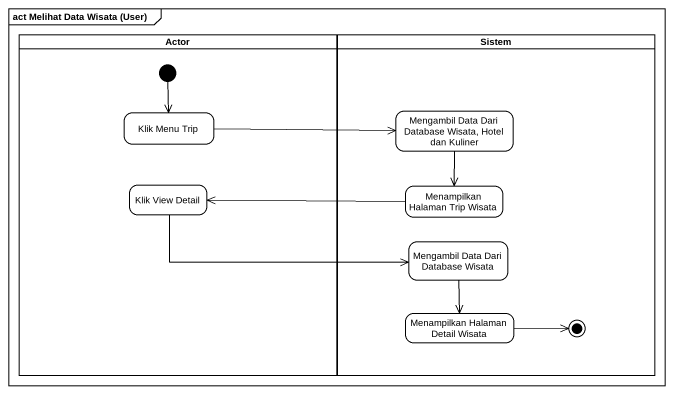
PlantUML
@startuml
mainframe act Melihat Data Wisata (User)
hide empty description
state "Actor" as Actor_ <<partition>> {
  state "Klik Menu Trip" as Klik_Menu_Trip
  state "Klik View Detail" as Klik_View_Detail
  [*] --> Klik_Menu_Trip
}
state Sistem <<partition>> {
  state "Mengambil Data Dari Database Wisata, Hotel dan Kuliner" as Mengambil_Data_Dari
  state "Menampilkan Halaman Trip Wisata" as Menampilkan_Halaman_Trip
  state "Mengambil Data Dari Database Wisata" as Mengambil_Data_Dari_2
  state "Menampilkan Halaman Detail Wisata" as Menampilkan_Halaman_Detail
  Menampilkan_Halaman_Detail -right-> [*]
}
Klik_Menu_Trip -right-> Mengambil_Data_Dari
Mengambil_Data_Dari --> Menampilkan_Halaman_Trip
Klik_View_Detail -right-> Mengambil_Data_Dari_2
Menampilkan_Halaman_Trip -left-> Klik_View_Detail
Mengambil_Data_Dari_2 --> Menampilkan_Halaman_Detail
@enduml
